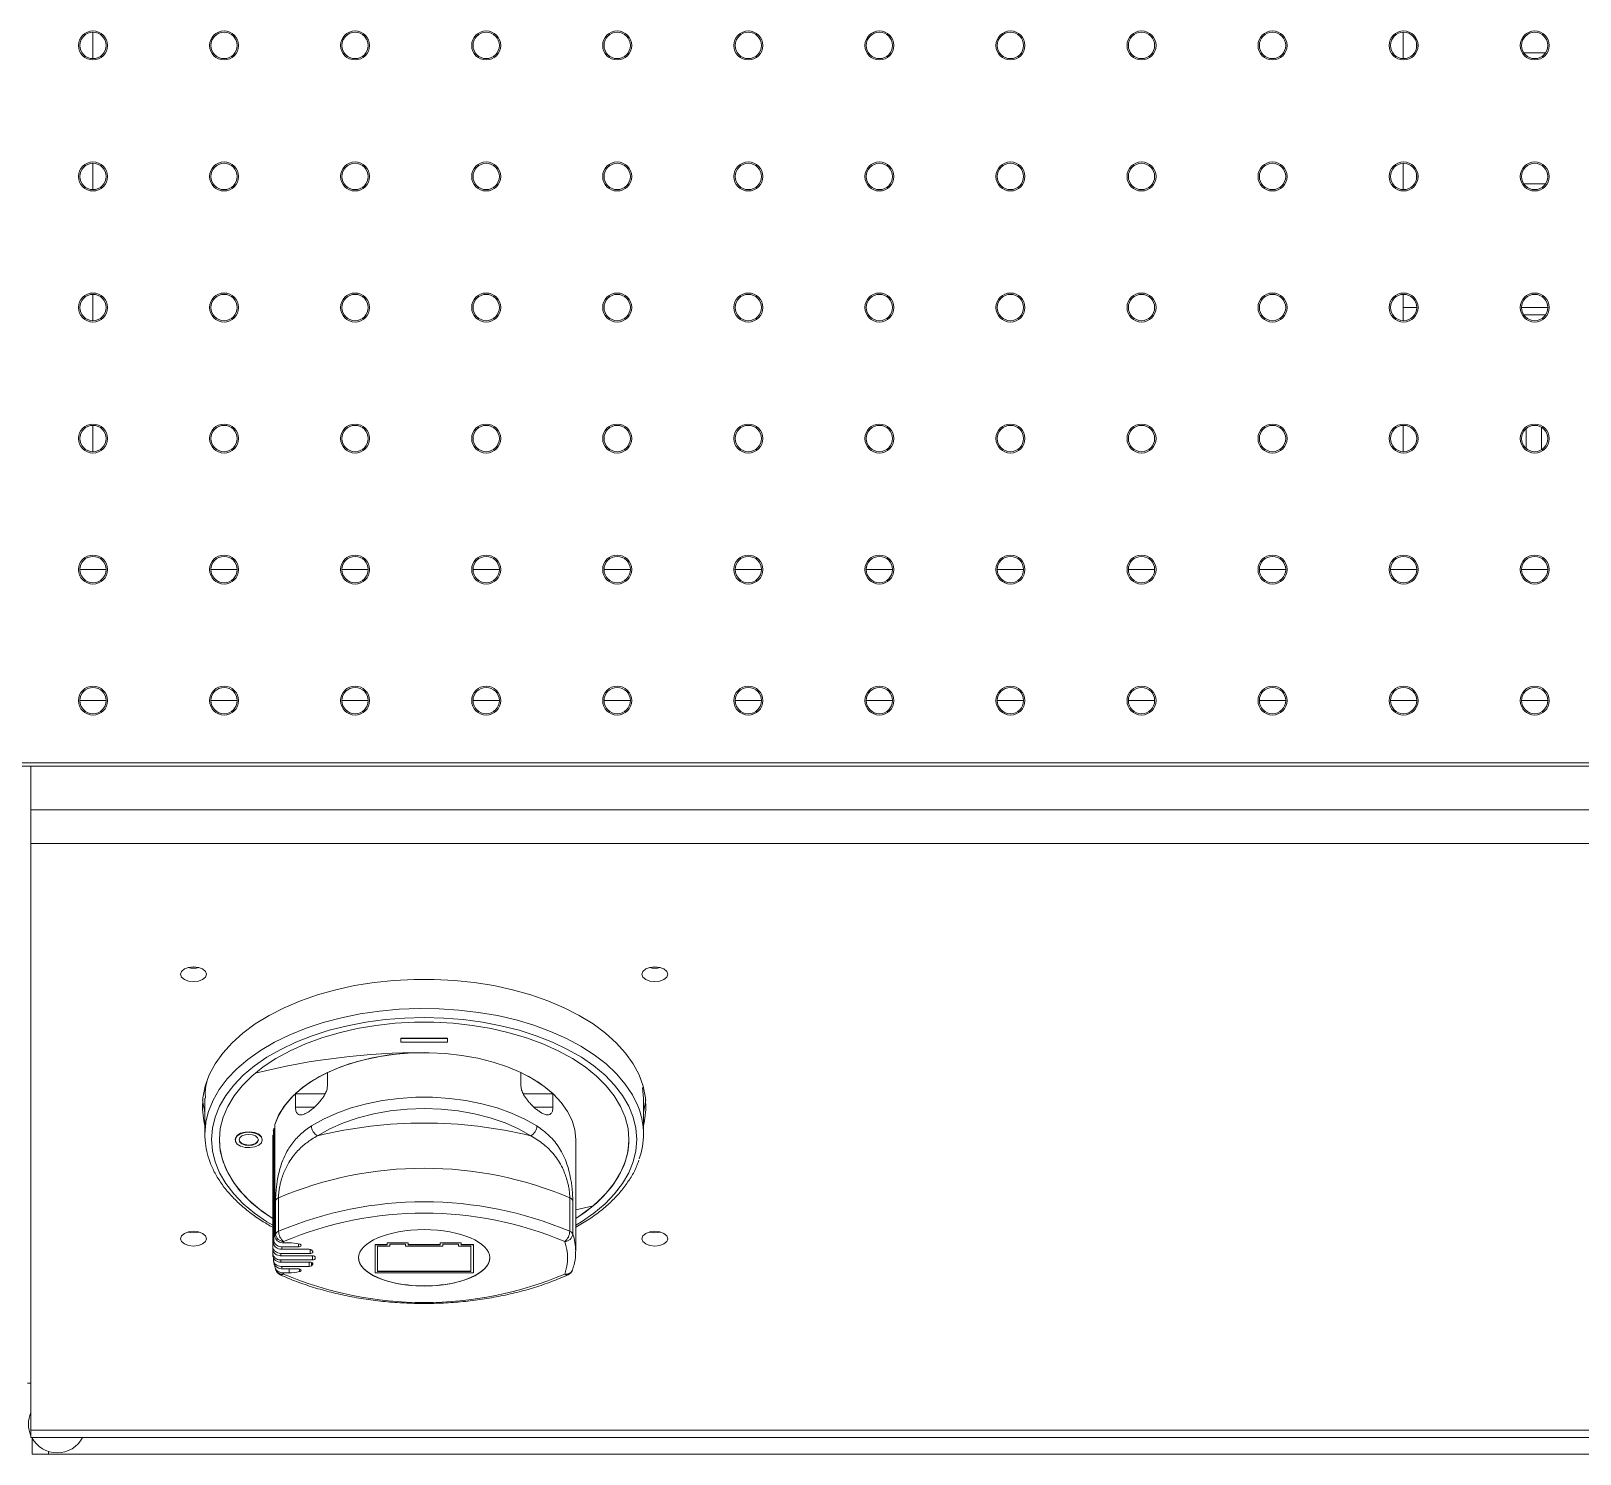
# Model space of a CAD drawing. Header units: millimetres. Extents: x -2048 to 999, y -438 to 438.
# Drawn here: x 363.3 to 663.5, y -438.1 to -162.3 of the extents above; entities that cross this region are included whole.
import ezdxf

# ---------------------------------------------------------------- set-up
doc = ezdxf.new("R2010")
doc.units = ezdxf.units.MM
doc.layers.add('LGV', color=4, linetype='Continuous')

msp = doc.modelspace()

# ---------------------------------------------------------------- linework, layer by layer
at = {"layer": 'LGV', "linetype": 'Continuous', "lineweight": 15}
for p, q in [((375.23, -162.55), (375.23, -167.65)), ((629.23, -167.65), (629.23, -162.55)), ((631.77, -165.67), (631.77, -164.53)), ((652.55, -166.5), (656.82, -166.5)), ((375.23, -187.95), (375.23, -193.05)), ((629.23, -193.05), (629.23, -187.95)), ((631.77, -191.07), (631.77, -189.93)), ((652.55, -191.9), (656.82, -191.9)), ((375.23, -213.35), (375.23, -218.45)), ((629.23, -218.45), (629.23, -213.35)), ((629.23, -215.9), (631.84, -215.9)), ((652.13, -215.9), (657.24, -215.9)), ((654.94, -213.36), (654.43, -213.36)), ((652.55, -217.3), (656.82, -217.3)), ((375.23, -238.75), (375.23, -243.85)), ((629.23, -243.85), (629.23, -238.75)), ((653.03, -239.35), (653.03, -243.25)), ((656.03, -243.47), (656.03, -239.13)), ((372.73, -266.7), (377.84, -266.7)), ((398.13, -266.7), (403.24, -266.7)), ((423.53, -266.7), (428.64, -266.7)), ((448.93, -266.7), (454.04, -266.7)), ((474.33, -266.7), (479.44, -266.7)), ((499.73, -266.7), (504.84, -266.7)), ((525.13, -266.7), (530.24, -266.7)), ((550.53, -266.7), (555.64, -266.7)), ((575.93, -266.7), (581.04, -266.7)), ((601.33, -266.7), (606.44, -266.7)), ((626.73, -266.7), (631.84, -266.7)), ((652.13, -266.7), (657.24, -266.7)), ((372.73, -292.1), (377.84, -292.1)), ((398.13, -292.1), (403.24, -292.1)), ((423.53, -292.1), (428.64, -292.1)), ((448.93, -292.1), (454.04, -292.1)), ((474.33, -292.1), (479.44, -292.1)), ((499.73, -292.1), (504.84, -292.1)), ((525.13, -292.1), (530.24, -292.1)), ((550.53, -292.1), (555.64, -292.1)), ((575.93, -292.1), (581.04, -292.1)), ((601.33, -292.1), (606.44, -292.1)), ((626.73, -292.1), (631.84, -292.1)), ((652.13, -292.1), (657.24, -292.1)), ((943.61, -304.17), (-269.24, -304.17)), ((-269.24, -304.8), (943.61, -304.8)), ((363.27, -313.28), (363.27, -304.8)), ((363.27, -313.28), (789.58, -313.28)), ((363.27, -319.78), (363.27, -313.28)), ((791.83, -319.78), (363.27, -319.78)), ((363.27, -319.78), (363.27, -433.51)), ((443.97, -357.54), (434.97, -357.54)), ((434.97, -357.62), (434.97, -357.54)), ((443.97, -357.62), (434.97, -357.62)), ((434.97, -357.62), (434.97, -358.34)), ((434.97, -358.34), (443.97, -358.34)), ((443.97, -357.62), (443.97, -357.54)), ((443.97, -358.34), (443.97, -357.62)), ((420.72, -364.22), (420.72, -366.82)), ((458.22, -366.82), (458.22, -364.22)), ((396.97, -369.17), (396.97, -376.14)), ((414.52, -370.9), (414.52, -368.3)), ((414.52, -368.3), (420.29, -368.3)), ((458.66, -368.3), (464.42, -368.3)), ((464.42, -368.3), (464.42, -370.9)), ((481.97, -369.21), (481.81, -367.07)), ((481.97, -376.14), (481.97, -369.21)), ((414.52, -370.9), (418.21, -370.9)), ((460.73, -370.9), (464.42, -370.9)), ((410.55, -375.07), (410.33, -375.07)), ((410.33, -375.07), (410.34, -375.07)), ((410.33, -375.07), (410.33, -375.07)), ((410.34, -396.71), (410.34, -375.07)), ((410.55, -374.27), (410.54, -374.27)), ((410.54, -374.27), (410.54, -374.27)), ((410.55, -374.27), (410.55, -395.91)), ((402.84, -377.18), (402.84, -377.26)), ((408.1, -377.26), (408.1, -377.18)), ((410.11, -376.78), (410.11, -398.42)), ((410.11, -376.78), (410.11, -376.78)), ((410.11, -376.78), (410.11, -376.78)), ((410.11, -377.58), (410.11, -377.58)), ((410.11, -377.58), (410.11, -377.58)), ((410.11, -377.58), (410.11, -377.58)), ((410.25, -376.33), (410.14, -376.33)), ((410.14, -397.96), (410.14, -376.33)), ((410.14, -376.33), (410.14, -376.33)), ((410.14, -376.33), (410.14, -376.33)), ((410.25, -375.52), (410.24, -375.52)), ((410.24, -375.52), (410.24, -375.52)), ((410.25, -375.52), (410.25, -397.16)), ((468.84, -398.82), (468.84, -377.18)), ((410.68, -395.51), (410.68, -389)), ((411.25, -388.47), (411.25, -394.97)), ((467.69, -394.97), (467.69, -388.47)), ((468.26, -389), (468.26, -395.51)), ((468.84, -390.84), (472.24, -390.02)), ((410.11, -399.22), (410.11, -398.42)), ((410.11, -399.26), (410.15, -399.83)), ((411.73, -399.26), (417.39, -399.26)), ((417.18, -398.46), (411.84, -398.46)), ((411.94, -398.01), (415.1, -398.01)), ((413.28, -397.21), (412.16, -397.21)), ((415.1, -398.01), (415.1, -397.4)), ((417.39, -399.26), (417.39, -398.49)), ((432.33, -397.55), (429.95, -397.55)), ((429.95, -397.57), (429.95, -397.55)), ((432.33, -397.57), (429.95, -397.57)), ((429.95, -397.57), (429.95, -403.03)), ((430.45, -397.86), (430.45, -402.74)), ((432.84, -397.86), (430.45, -397.86)), ((436.39, -397.19), (432.33, -397.19)), ((432.33, -397.21), (432.33, -397.19)), ((432.33, -397.21), (432.33, -397.57)), ((436.39, -397.21), (432.33, -397.21)), ((435.88, -397.5), (432.84, -397.5)), ((432.84, -397.5), (432.84, -397.86)), ((435.88, -397.86), (435.88, -397.5)), ((443.06, -397.86), (435.88, -397.86)), ((436.39, -397.21), (436.39, -397.19)), ((436.39, -397.57), (436.39, -397.21)), ((442.55, -397.55), (436.39, -397.55)), ((442.55, -397.57), (436.39, -397.57)), ((446.61, -397.19), (442.55, -397.19)), ((442.55, -397.21), (442.55, -397.19)), ((442.55, -397.21), (442.55, -397.57)), ((446.61, -397.21), (442.55, -397.21)), ((446.11, -397.5), (443.06, -397.5)), ((443.06, -397.5), (443.06, -397.86)), ((446.11, -397.86), (446.11, -397.5)), ((448.49, -397.86), (446.11, -397.86)), ((446.61, -397.21), (446.61, -397.19)), ((446.61, -397.57), (446.61, -397.21)), ((449, -397.55), (446.61, -397.55)), ((449, -397.57), (446.61, -397.57)), ((448.49, -402.74), (448.49, -397.86)), ((449, -397.57), (449, -397.55)), ((449, -403.03), (449, -397.57)), ((410.25, -400.48), (410.25, -400.13)), ((410.26, -400.65), (410.36, -401.16)), ((410.55, -401.73), (410.55, -401.56)), ((410.59, -402.04), (410.74, -402.48)), ((417.85, -399.72), (411.7, -399.72)), ((411.7, -400.52), (417.85, -400.52)), ((417.39, -400.98), (411.73, -400.98)), ((411.84, -401.78), (417.18, -401.78)), ((415.1, -402.23), (411.94, -402.23)), ((413.28, -402.23), (413.28, -403.03)), ((415.31, -402.79), (415.31, -402.26)), ((417.18, -401.78), (417.18, -400.98)), ((417.61, -401.01), (417.61, -401.64)), ((417.85, -400.52), (417.85, -399.72)), ((417.85, -401.39), (417.85, -401.14)), ((418.35, -400), (418.35, -400.24)), ((412.16, -403.03), (413.28, -403.03)), ((429.95, -403.03), (449, -403.03)), ((430.45, -402.72), (448.49, -402.72)), ((430.45, -402.74), (448.49, -402.74)), ((362.58, -424.43), (363.27, -424.43)), ((855.82, -433.51), (363.27, -433.51)), ((363.27, -434.95), (363.27, -433.51)), ((363.27, -434.95), (855.82, -434.95)), ((363.5, -438.15), (363.5, -435.06)), ((366.67, -438.15), (363.5, -438.15)), ((366.67, -437.66), (366.67, -438.15)), ((366.67, -438.15), (848.29, -438.15))]:
    msp.add_line(p, q, dxfattribs=at)
at = {"layer": 'LGV', "linetype": 'Continuous', "lineweight": 15, "flags": 128}
for points in [[(394.77, -346.57), (395.73, -346.46), (396.54, -346.15), (397.08, -345.68), (397.27, -345.13), (397.08, -344.59), (396.54, -344.12), (395.73, -343.81), (394.77, -343.7), (393.81, -343.81), (393, -344.12), (392.46, -344.59), (392.27, -345.13), (392.46, -345.68), (393, -346.15), (393.81, -346.46), (394.77, -346.57)], [(484.17, -346.57), (485.13, -346.46), (485.94, -346.15), (486.48, -345.68), (486.67, -345.13), (486.48, -344.59), (485.94, -344.12), (485.13, -343.81), (484.17, -343.7), (483.21, -343.81), (482.4, -344.12), (481.86, -344.59), (481.67, -345.13), (481.86, -345.68), (482.4, -346.15), (483.21, -346.46), (484.17, -346.57)], [(481.97, -374.52), (482.19, -373.58), (482.46, -371.34), (482.37, -369.09), (481.93, -366.86), (481.13, -364.66), (479.99, -362.51), (478.51, -360.44), (476.71, -358.44), (474.6, -356.55), (472.2, -354.78), (469.53, -353.14), (466.61, -351.64), (463.46, -350.31), (460.12, -349.14), (456.6, -348.15), (452.94, -347.35), (449.18, -346.75), (445.33, -346.34), (441.43, -346.14), (437.51, -346.14), (433.62, -346.34), (429.77, -346.75), (426, -347.35), (422.34, -348.15), (418.82, -349.14), (415.48, -350.31), (412.33, -351.64), (409.41, -353.14), (406.74, -354.78), (404.34, -356.55), (402.23, -358.44), (400.43, -360.44), (398.95, -362.51), (397.81, -364.66), (397.02, -366.86), (396.57, -369.09), (396.48, -371.34), (396.75, -373.58), (396.97, -374.52)], [(397.18, -373.73), (397.67, -371.73), (398.55, -369.57), (399.76, -367.46), (401.3, -365.42), (403.16, -363.48), (405.32, -361.64), (407.76, -359.91), (410.46, -358.33), (413.41, -356.89), (416.57, -355.61), (419.92, -354.5), (423.43, -353.57), (427.08, -352.83), (430.82, -352.28), (434.64, -351.92), (438.5, -351.77), (442.37, -351.82), (446.21, -352.08), (450, -352.53), (453.7, -353.17), (457.29, -354.01), (460.72, -355.03), (463.98, -356.23), (467.04, -357.59), (469.86, -359.1), (472.44, -360.76), (474.74, -362.54), (476.75, -364.44), (478.45, -366.43), (479.83, -368.51), (480.87, -370.64), (481.11, -371.27)], [(468.84, -393.78), (469.94, -393.12), (472.37, -391.44), (474.53, -389.63), (476.38, -387.72), (477.92, -385.73), (479.13, -383.66), (480, -381.53), (480.52, -379.37), (480.7, -377.18), (480.52, -375), (480, -372.84), (479.13, -370.71), (477.92, -368.64), (476.38, -366.64), (474.53, -364.73), (472.37, -362.93), (469.94, -361.25), (467.25, -359.71), (464.32, -358.31), (461.18, -357.08), (457.85, -356.01), (454.36, -355.13), (450.75, -354.44), (447.05, -353.94), (443.28, -353.64), (439.47, -353.54), (435.67, -353.64), (431.89, -353.94), (428.19, -354.44), (424.58, -355.13), (421.09, -356.01), (417.77, -357.08), (414.62, -358.31), (411.69, -359.71), (409, -361.25), (406.57, -362.93), (404.42, -364.73), (402.56, -366.64), (401.02, -368.64), (399.81, -370.71), (398.94, -372.84), (398.42, -375), (398.24, -377.18)], [(479.16, -377.18), (478.98, -375.02), (478.44, -372.88), (477.55, -370.77), (476.32, -368.72), (474.75, -366.75), (472.86, -364.88), (470.67, -363.11), (468.19, -361.47), (465.46, -359.98), (462.49, -358.64), (459.31, -357.47), (455.96, -356.48), (452.45, -355.67), (448.83, -355.06), (445.12, -354.65), (441.36, -354.45), (437.58, -354.45), (433.82, -354.65), (430.11, -355.06), (426.49, -355.67), (422.98, -356.48), (419.63, -357.47), (416.45, -358.64), (413.48, -359.98), (410.75, -361.47), (408.27, -363.11), (406.08, -364.88), (404.2, -366.75), (402.63, -368.72), (401.39, -370.77), (400.5, -372.88), (399.96, -375.02), (399.78, -377.18), (399.96, -379.35), (400.5, -381.49), (401.39, -383.6), (402.63, -385.64), (404.2, -387.61), (406.08, -389.49), (408.27, -391.26), (410.11, -392.5)], [(439.47, -360.34), (436.06, -360.45), (432.69, -360.79), (429.42, -361.35), (426.28, -362.13), (423.33, -363.11), (420.59, -364.28), (418.1, -365.63), (415.91, -367.13), (414.03, -368.77), (412.5, -370.52), (411.33, -372.36), (410.54, -374.27)], [(439.47, -360.34), (436.06, -360.45), (432.69, -360.79), (429.42, -361.35), (426.28, -362.13), (423.33, -363.11), (420.59, -364.28), (418.1, -365.63), (415.91, -367.13), (414.03, -368.77), (412.5, -370.52), (411.33, -372.36), (410.54, -374.27)], [(468.84, -377.18), (468.66, -375.33), (468.13, -373.51), (467.26, -371.73), (466.05, -370.01), (464.51, -368.38), (462.68, -366.86), (460.57, -365.46), (458.2, -364.21), (455.6, -363.11), (452.81, -362.18), (449.86, -361.43), (446.79, -360.87), (443.62, -360.51), (440.41, -360.35), (437.18, -360.39), (433.99, -360.63), (430.85, -361.08), (427.83, -361.72), (424.94, -362.54), (422.23, -363.55), (419.72, -364.71), (417.46, -366.03), (415.46, -367.48), (413.75, -369.05), (412.35, -370.72), (411.28, -372.47), (410.55, -374.27)], [(417.63, -374.56), (419.95, -373.23), (422.53, -372.06), (425.31, -371.06), (428.27, -370.24), (431.37, -369.63), (434.57, -369.21), (437.83, -369), (441.11, -369), (444.37, -369.21), (447.57, -369.63), (450.67, -370.24), (453.63, -371.06), (456.42, -372.06), (458.99, -373.23), (461.31, -374.56)], [(396.53, -369.47), (396.57, -369.86), (396.97, -371.92)], [(460.13, -376.47), (457.77, -375.13), (455.14, -373.96), (452.28, -372.98), (449.24, -372.2), (446.06, -371.64), (442.79, -371.3), (439.47, -371.18), (436.15, -371.3), (432.88, -371.64), (429.7, -372.2), (426.66, -372.98), (423.81, -373.96), (421.18, -375.13), (418.81, -376.47)], [(481.97, -371.92), (482.37, -369.86), (482.41, -369.47)], [(396.97, -376.14), (397.15, -373.93), (397.18, -373.73)], [(398.24, -377.18), (398.42, -379.37), (398.94, -381.53), (399.81, -383.66), (401.02, -385.73), (402.56, -387.72), (404.42, -389.63), (406.57, -391.44), (409, -393.12), (410.11, -393.79)], [(399.78, -377.18), (399.87, -378.71), (400.31, -380.86), (401.09, -382.98), (402.23, -385.05), (403.7, -387.04), (405.5, -388.95), (407.6, -390.75), (409.99, -392.42), (410.11, -392.5)], [(408.1, -377.18), (407.92, -376.64), (407.41, -376.17), (406.64, -375.83), (405.71, -375.68), (404.75, -375.73), (403.89, -375.98), (403.24, -376.39), (402.89, -376.91), (402.84, -377.18)], [(408.1, -377.26), (407.92, -376.72), (407.41, -376.25), (406.64, -375.92), (405.71, -375.76), (404.75, -375.81), (403.89, -376.06), (403.24, -376.47), (402.89, -376.99), (402.89, -377.54), (403.24, -378.06), (403.89, -378.47), (404.75, -378.71), (405.71, -378.76), (406.64, -378.61), (407.41, -378.28), (407.92, -377.81), (408.1, -377.26)], [(407.35, -377.26), (407.2, -376.85), (406.8, -376.5), (406.19, -376.27), (405.47, -376.19), (404.75, -376.27), (404.14, -376.5), (403.74, -376.85), (403.6, -377.26), (403.74, -377.68), (404.14, -378.02), (404.75, -378.26), (405.47, -378.34), (406.19, -378.26), (406.8, -378.02), (407.2, -377.68), (407.35, -377.26)], [(403.6, -377.22), (403.74, -377.59), (404.14, -377.94), (404.75, -378.18), (405.47, -378.26), (406.19, -378.18), (406.8, -377.94), (407.2, -377.59), (407.34, -377.22)], [(468.84, -392.5), (470.67, -391.26), (472.86, -389.49), (474.75, -387.61), (476.32, -385.64), (477.55, -383.6), (478.44, -381.49), (478.98, -379.35), (479.16, -377.18)], [(472.24, -390.02), (474.22, -388.18), (475.89, -386.23), (477.22, -384.2), (478.22, -382.11), (478.86, -379.98), (479.14, -377.82), (479.16, -377.18)], [(468.84, -392.49), (469.97, -391.75), (472.24, -390.02)], [(394.77, -397.85), (395.73, -397.74), (396.54, -397.43), (397.08, -396.96), (397.27, -396.41), (397.08, -395.86), (396.54, -395.4), (395.73, -395.09), (394.77, -394.98), (393.81, -395.09), (393, -395.4), (392.46, -395.86), (392.27, -396.41), (392.46, -396.96), (393, -397.43), (393.81, -397.74), (394.77, -397.85)], [(484.17, -397.85), (485.13, -397.74), (485.94, -397.43), (486.48, -396.96), (486.67, -396.41), (486.48, -395.86), (485.94, -395.4), (485.13, -395.09), (484.17, -394.98), (483.21, -395.09), (482.4, -395.4), (481.86, -395.86), (481.67, -396.41), (481.86, -396.96), (482.4, -397.43), (483.21, -397.74), (484.17, -397.85)], [(415.31, -397.45), (415.45, -397.5), (415.56, -397.58), (415.61, -397.68), (415.6, -397.78), (415.54, -397.87), (415.42, -397.94), (415.27, -397.99), (415.1, -398.01)], [(417.85, -398.85), (417.89, -398.91), (417.9, -398.99), (417.87, -399.06), (417.82, -399.13), (417.74, -399.18), (417.63, -399.23), (417.52, -399.25), (417.39, -399.26)], [(415.1, -402.23), (415.27, -402.25), (415.42, -402.3), (415.54, -402.37), (415.6, -402.46), (415.61, -402.56), (415.56, -402.66), (415.45, -402.74), (415.31, -402.79)], [(417.39, -400.98), (417.52, -400.99), (417.63, -401.01), (417.74, -401.06), (417.82, -401.11), (417.87, -401.18), (417.9, -401.25), (417.89, -401.33), (417.85, -401.39)], [(417.85, -399.72), (417.94, -399.72), (418.03, -399.74), (418.12, -399.77), (418.2, -399.8), (418.26, -399.84), (418.31, -399.89), (418.34, -399.94), (418.35, -400)], [(418.35, -400.24), (418.34, -400.3), (418.31, -400.35), (418.26, -400.4), (418.2, -400.44), (418.12, -400.47), (418.03, -400.5), (417.94, -400.52), (417.85, -400.52)]]:
    msp.add_lwpolyline(points, dxfattribs=at)
at = {"layer": 'LGV', "linetype": 'Continuous', "lineweight": 15}
for centre, radius in [((375.29, -165.1), 2.81), ((375.29, -165.1), 2.55), ((400.69, -165.1), 2.81), ((400.69, -165.1), 2.55), ((426.08, -165.1), 2.81), ((426.08, -165.1), 2.55), ((451.49, -165.1), 2.81), ((451.49, -165.1), 2.55), ((476.88, -165.1), 2.81), ((476.88, -165.1), 2.55), ((502.29, -165.1), 2.81), ((502.29, -165.1), 2.55), ((527.69, -165.1), 2.81), ((527.69, -165.1), 2.55), ((553.09, -165.1), 2.81), ((553.09, -165.1), 2.55), ((578.49, -165.1), 2.81), ((578.49, -165.1), 2.55), ((603.88, -165.1), 2.81), ((603.88, -165.1), 2.55), ((629.29, -165.1), 2.81), ((629.29, -165.1), 2.55), ((654.69, -165.1), 2.81), ((654.69, -165.1), 2.55), ((375.29, -190.5), 2.81), ((375.29, -190.5), 2.55), ((400.69, -190.5), 2.81), ((400.69, -190.5), 2.55), ((426.08, -190.5), 2.81), ((426.08, -190.5), 2.55), ((451.49, -190.5), 2.81), ((451.49, -190.5), 2.55), ((476.88, -190.5), 2.81), ((476.88, -190.5), 2.55), ((502.29, -190.5), 2.81), ((502.29, -190.5), 2.55), ((527.69, -190.5), 2.81), ((527.69, -190.5), 2.55), ((553.09, -190.5), 2.81), ((553.09, -190.5), 2.55), ((578.49, -190.5), 2.81), ((578.49, -190.5), 2.55), ((603.88, -190.5), 2.81), ((603.88, -190.5), 2.55), ((629.29, -190.5), 2.81), ((629.29, -190.5), 2.55), ((654.69, -190.5), 2.81), ((654.69, -190.5), 2.55), ((375.29, -215.9), 2.81), ((400.69, -215.9), 2.81), ((426.08, -215.9), 2.81), ((451.49, -215.9), 2.81), ((476.88, -215.9), 2.81), ((502.29, -215.9), 2.81), ((527.69, -215.9), 2.81), ((553.09, -215.9), 2.81), ((578.49, -215.9), 2.81), ((603.88, -215.9), 2.81), ((629.29, -215.9), 2.81), ((654.69, -215.9), 2.81), ((375.29, -215.9), 2.55), ((400.69, -215.9), 2.55), ((426.08, -215.9), 2.55), ((451.49, -215.9), 2.55), ((476.88, -215.9), 2.55), ((502.29, -215.9), 2.55), ((527.69, -215.9), 2.55), ((553.09, -215.9), 2.55), ((578.49, -215.9), 2.55), ((603.88, -215.9), 2.55), ((629.29, -215.9), 2.55), ((654.69, -215.9), 2.55), ((375.29, -241.3), 2.81), ((375.29, -241.3), 2.55), ((400.69, -241.3), 2.81), ((400.69, -241.3), 2.55), ((426.08, -241.3), 2.81), ((426.08, -241.3), 2.55), ((451.49, -241.3), 2.81), ((451.49, -241.3), 2.55), ((476.88, -241.3), 2.81), ((476.88, -241.3), 2.55), ((502.29, -241.3), 2.81), ((502.29, -241.3), 2.55), ((527.69, -241.3), 2.81), ((527.69, -241.3), 2.55), ((553.09, -241.3), 2.81), ((553.09, -241.3), 2.55), ((578.49, -241.3), 2.81), ((578.49, -241.3), 2.55), ((603.88, -241.3), 2.81), ((603.88, -241.3), 2.55), ((629.29, -241.3), 2.81), ((629.29, -241.3), 2.55), ((654.69, -241.3), 2.81), ((654.69, -241.3), 2.55), ((375.29, -266.7), 2.81), ((375.29, -266.7), 2.55), ((400.69, -266.7), 2.81), ((400.69, -266.7), 2.55), ((426.08, -266.7), 2.81), ((426.08, -266.7), 2.55), ((451.49, -266.7), 2.81), ((451.49, -266.7), 2.55), ((476.88, -266.7), 2.81), ((476.88, -266.7), 2.55), ((502.29, -266.7), 2.81), ((502.29, -266.7), 2.55), ((527.69, -266.7), 2.81), ((527.69, -266.7), 2.55), ((553.09, -266.7), 2.81), ((553.09, -266.7), 2.55), ((578.49, -266.7), 2.81), ((578.49, -266.7), 2.55), ((603.88, -266.7), 2.81), ((603.88, -266.7), 2.55), ((629.29, -266.7), 2.81), ((629.29, -266.7), 2.55), ((654.69, -266.7), 2.81), ((654.69, -266.7), 2.55), ((375.29, -292.1), 2.81), ((375.29, -292.1), 2.55), ((400.69, -292.1), 2.81), ((400.69, -292.1), 2.55), ((426.08, -292.1), 2.81), ((426.08, -292.1), 2.55), ((451.49, -292.1), 2.81), ((451.49, -292.1), 2.55), ((476.88, -292.1), 2.81), ((476.88, -292.1), 2.55), ((502.29, -292.1), 2.81), ((502.29, -292.1), 2.55), ((527.69, -292.1), 2.81), ((527.69, -292.1), 2.55), ((553.09, -292.1), 2.81), ((553.09, -292.1), 2.55), ((578.49, -292.1), 2.81), ((578.49, -292.1), 2.55), ((603.88, -292.1), 2.81), ((603.88, -292.1), 2.55), ((629.29, -292.1), 2.81), ((629.29, -292.1), 2.55), ((654.69, -292.1), 2.81), ((654.69, -292.1), 2.55)]:
    msp.add_circle(centre, radius, dxfattribs=at)
for centre, radius, start, end in [((394.77, -339.82), 4.15, 255.24, 284.76), ((484.17, -339.82), 4.15, 255.24, 284.76), ((439.09, -493.23), 132.89, 89.8345, 104.1067), ((431.13, -386.79), 24.86, 114.7501, 131.9227), ((447.81, -386.79), 24.86, 48.0773, 65.2499), ((467.61, -376.14), 14.35, 340.5465, 19.8495), ((420.13, -377.23), 10.04, 167.5679, 170.2171), ((420.13, -377.23), 10.04, 167.5679, 170.2171), ((420.13, -377.23), 10.04, 167.5674, 170.2166), ((419.95, -374.44), 2.33, 182.9142, 240.5604), ((439.47, -461.43), 87.44, 76.3313, 103.6687), ((458.99, -374.44), 2.33, 299.4396, 357.0858), ((419.81, -377.18), 9.7, 174.9296, 177.6236), ((419.81, -377.18), 9.7, 174.9294, 177.6235), ((419.81, -377.18), 9.7, 174.9296, 177.6236), ((439.47, -455.37), 72.61, 67.1287, 112.8713), ((411.6, -389.42), 1.02, 110.3871, 155.7672), ((439.47, -461.87), 72.61, 67.1287, 112.8713), ((467.34, -389.42), 1.02, 24.2328, 69.6129), ((439.47, -461.42), 69.96, 67.0864, 112.9136), ((394.77, -391.1), 4.15, 255.24, 284.76), ((420.77, -399.04), 10.69, 160.7125, 162.9708), ((411.6, -395.92), 1.02, 110.3871, 155.7672), ((412.33, -395.33), 1.66, 186.1389, 266.7637), ((413.97, -394.89), 2.72, 181.7148, 230.3304), ((464.97, -394.89), 2.72, 309.6696, 358.2852), ((466.61, -395.33), 1.66, 273.2363, 353.8611), ((467.34, -395.92), 1.02, 24.2328, 69.6129), ((458.83, -398.85), 10.01, 0.1502, 19.5023), ((484.17, -391.1), 4.15, 255.24, 284.76), ((419.81, -398.82), 9.7, 174.9294, 177.6235), ((420.13, -398.87), 10.04, 167.5674, 170.2166), ((420.87, -400.12), 9.18, 174.6403, 177.4876), ((421.22, -400.17), 9.53, 166.8684, 169.663), ((421.83, -400.34), 10.17, 160.7156, 162.0313), ((413.3, -405.62), 8.42, 76.2047, 90.1551), ((417.21, -399.11), 0.65, 51.6415, 92.6662), ((415.58, -400.77), 2.98, 40.397, 46.8565), ((457.9, -400.12), 9.35, 340.4102, 19.5898), ((420.87, -400.12), 9.18, 182.5124, 185.3597), ((421.22, -400.07), 9.53, 190.337, 193.1316), ((417.21, -401.13), 0.65, 267.3338, 308.3585), ((415.58, -399.47), 2.98, 313.1435, 319.603), ((416.68, -400.12), 1.67, 355.8385, 4.1615), ((412.23, -401.95), 1.59, 199.2827, 245.6344), ((411.98, -401.91), 1.37, 204.5922, 280.6661), ((411.78, -402.77), 0.661, 252.0346, 313.0171), ((421.83, -399.9), 10.17, 197.9687, 199.2844), ((439.47, -338.82), 69.96, 247.0864, 292.9136), ((413.3, -394.62), 8.42, 269.8449, 283.7953), ((466.99, -401.96), 1.33, 257.8784, 336.8662), ((467.16, -402.77), 0.661, 226.9829, 287.9655), ((466.71, -401.95), 1.59, 294.3656, 340.7173), ((368.35, -432.36), 5.56, 156.1045, 203.8955), ((368.35, -432.36), 5.56, 207.7935, 332.2065)]:
    msp.add_arc(centre, radius, start, end, dxfattribs=at)
msp.add_ellipse((439.47, -400.12), major_axis=(12.7, 0), ratio=0.430182, dxfattribs=at)
msp.add_ellipse((439.47, -400.1), major_axis=(12.7, 0), ratio=0.430182, start_param=3.141346, end_param=6.283185, dxfattribs=at)
for points, knots in [([(397.5, -365.55), (397.39, -365.88), (396.98, -367.18), (397.04, -368.33), (397.08, -369.17)], [0, 0, 0, 0, 0.261387, 1, 1, 1, 1]), ([(420.72, -366.82), (420.7, -367.08), (420.64, -367.61), (420.28, -368.37), (419.88, -369.02), (419.4, -369.66), (418.83, -370.32), (418.16, -370.96), (417.49, -371.52), (416.87, -371.95), (416.3, -372.24), (415.71, -372.44), (415.14, -372.42), (414.71, -372.01), (414.54, -371.43), (414.53, -371.01), (414.52, -370.9)], [0, 0, 0, 0, 0.069699, 0.138905, 0.191996, 0.246559, 0.321386, 0.398343, 0.474651, 0.552977, 0.617382, 0.683477, 0.788715, 0.878142, 0.967927, 1, 1, 1, 1]), ([(464.42, -370.9), (464.4, -371.17), (464.36, -371.71), (464.06, -372.22), (463.59, -372.46), (462.91, -372.38), (462.17, -372.01), (461.45, -371.52), (460.82, -371), (460.16, -370.36), (459.42, -369.53), (458.78, -368.61), (458.31, -367.63), (458.25, -367.08), (458.22, -366.82)], [0, 0, 0, 0, 0.0808502, 0.1615503, 0.2460356, 0.3421524, 0.4560016, 0.5240731, 0.5936087, 0.6726054, 0.7539322, 0.8546261, 0.929645, 1, 1, 1, 1]), ([(410.68, -389), (410.68, -388.73), (410.69, -388.16), (410.75, -387.21), (410.85, -386.22), (411.01, -385.1), (411.25, -383.85), (411.65, -382.33), (412.24, -380.72), (413.21, -378.85), (414.59, -377), (416.16, -375.54), (417.25, -374.81), (417.63, -374.56)], [0, 0, 0, 0, 0.050417, 0.102871, 0.153942, 0.206408, 0.279319, 0.354273, 0.463458, 0.575451, 0.741191, 0.91122, 1, 1, 1, 1]), ([(461.31, -374.56), (462.14, -375.15), (463.82, -376.35), (465.44, -378.39), (466.51, -380.31), (467.11, -381.79), (467.55, -383.27), (467.84, -384.58), (468.04, -385.79), (468.16, -386.81), (468.23, -387.75), (468.26, -388.47), (468.26, -388.86), (468.26, -389)], [0, 0, 0, 0, 0.200661, 0.40749, 0.507896, 0.609981, 0.687662, 0.767129, 0.822617, 0.879536, 0.926035, 0.973945, 1, 1, 1, 1]), ([(396.97, -376.14), (396.98, -376.54), (397.01, -377.66), (397.3, -379.49), (397.94, -381.62), (398.89, -383.7), (400.14, -385.73), (401.69, -387.68), (403.52, -389.55), (405.63, -391.32), (407.82, -392.88), (409.4, -393.78), (410.11, -394.19)], [0, 0, 0, 0, 0.057865, 0.163081, 0.268431, 0.37424, 0.480716, 0.587894, 0.695668, 0.803871, 0.912332, 1, 1, 1, 1]), ([(418.81, -376.47), (418.44, -376.68), (417.37, -377.29), (415.77, -378.51), (414.3, -380.05), (413.21, -381.63), (412.52, -382.96), (412.02, -384.23), (411.71, -385.26), (411.49, -386.2), (411.33, -387.15), (411.26, -387.93), (411.25, -388.37), (411.25, -388.47)], [0, 0, 0, 0, 0.092523, 0.264525, 0.439716, 0.550576, 0.663492, 0.735044, 0.808223, 0.856402, 0.905872, 0.979209, 1, 1, 1, 1]), ([(467.69, -388.47), (467.69, -388.36), (467.69, -388.04), (467.64, -387.46), (467.54, -386.7), (467.38, -385.86), (467.12, -384.86), (466.75, -383.78), (466.22, -382.55), (465.52, -381.31), (464.36, -379.72), (462.65, -377.99), (460.98, -376.98), (460.13, -376.47)], [0, 0, 0, 0, 0.023743, 0.066358, 0.110638, 0.16319, 0.217391, 0.293881, 0.372306, 0.474228, 0.577807, 0.785951, 1, 1, 1, 1]), ([(468.84, -394.17), (469.29, -393.92), (470.65, -393.19), (472.65, -391.81), (474.85, -390.07), (476.77, -388.21), (478.42, -386.25), (479.75, -384.21), (480.64, -382.52), (480.97, -381.5), (481.06, -381.19)], [0, 0, 0, 0, 0.073303, 0.218128, 0.362997, 0.50778, 0.652302, 0.796326, 0.939591, 1, 1, 1, 1]), ([(412.16, -397.21), (412.1, -397.2), (411.86, -397.2), (411.44, -397.1), (410.98, -396.83), (410.71, -396.51), (410.57, -396.19), (410.55, -396), (410.55, -395.91)], [0, 0, 0, 0, 0.070694, 0.290837, 0.509863, 0.725975, 0.860344, 1, 1, 1, 1]), ([(411.7, -399.72), (411.59, -399.71), (411.3, -399.7), (410.86, -399.55), (410.45, -399.26), (410.22, -398.93), (410.12, -398.63), (410.11, -398.48), (410.11, -398.42)], [0, 0, 0, 0, 0.130875, 0.345509, 0.560112, 0.774656, 0.908913, 1, 1, 1, 1]), ([(410.11, -399.22), (410.11, -399.28), (410.13, -399.49), (410.27, -399.83), (410.59, -400.19), (411.05, -400.43), (411.44, -400.52), (411.66, -400.52), (411.7, -400.52)], [0, 0, 0, 0, 0.091137, 0.305724, 0.52031, 0.734932, 0.949615, 1, 1, 1, 1]), ([(410.14, -397.96), (410.14, -398.03), (410.16, -398.23), (410.29, -398.58), (410.62, -398.93), (411.07, -399.17), (411.47, -399.26), (411.69, -399.26), (411.73, -399.26)], [0, 0, 0, 0, 0.090852, 0.305211, 0.519565, 0.734078, 0.948874, 1, 1, 1, 1]), ([(411.84, -398.46), (411.73, -398.46), (411.44, -398.44), (410.99, -398.29), (410.58, -398), (410.34, -397.66), (410.26, -397.37), (410.25, -397.22), (410.25, -397.16)], [0, 0, 0, 0, 0.1349543, 0.3512384, 0.5669713, 0.7816994, 0.915633, 1, 1, 1, 1]), ([(410.34, -396.71), (410.34, -396.73), (410.34, -396.83), (410.38, -397.09), (410.58, -397.44), (410.95, -397.76), (411.42, -397.97), (411.77, -398), (411.94, -398.01)], [0, 0, 0, 0, 0.027811, 0.158985, 0.372247, 0.585466, 0.799797, 1, 1, 1, 1]), ([(468.21, -402.48), (468.31, -402.14), (468.61, -401.2), (468.84, -400), (468.81, -399.14), (468.8, -398.9)], [0, 0, 0, 0, 0.289295, 0.804318, 1, 1, 1, 1]), ([(411.73, -400.98), (411.62, -400.97), (411.34, -400.96), (410.89, -400.81), (410.48, -400.52), (410.25, -400.18), (410.16, -399.92), (410.15, -399.8), (410.15, -399.77)], [0, 0, 0, 0, 0.136887, 0.362311, 0.587585, 0.812582, 0.953291, 1, 1, 1, 1]), ([(410.25, -400.48), (410.25, -400.53), (410.26, -400.74), (410.39, -401.08), (410.71, -401.43), (411.16, -401.68), (411.56, -401.77), (411.79, -401.78), (411.84, -401.78)], [0, 0, 0, 0, 0.0844066, 0.2979396, 0.5114508, 0.7255512, 0.9407071, 1, 1, 1, 1]), ([(411.94, -402.23), (411.89, -402.23), (411.66, -402.23), (411.26, -402.14), (410.8, -401.89), (410.52, -401.57), (410.39, -401.31), (410.37, -401.19), (410.37, -401.16)], [0, 0, 0, 0, 0.063863, 0.308971, 0.553519, 0.796425, 0.948184, 1, 1, 1, 1]), ([(410.55, -401.73), (410.55, -401.74), (410.55, -401.84), (410.58, -402.08), (410.76, -402.43), (411.12, -402.76), (411.6, -402.98), (411.97, -403.03), (412.15, -403.03), (412.16, -403.03)], [0, 0, 0, 0, 0.011317, 0.139783, 0.35161, 0.56336, 0.777153, 0.99424, 1, 1, 1, 1]), ([(411.58, -403.4), (412.11, -403.64), (413.66, -404.32), (416.36, -405.33), (419.72, -406.37), (423.21, -407.25), (426.81, -407.95), (430.5, -408.48), (434.25, -408.82), (438.03, -408.98), (441.83, -408.96), (445.61, -408.76), (449.34, -408.37), (453.01, -407.8), (456.59, -407.05), (460.05, -406.14), (463.37, -405.05), (465.78, -404.11), (467.07, -403.53), (467.36, -403.4)], [0, 0, 0, 0, 0.03342, 0.096757, 0.160061, 0.223322, 0.286547, 0.349741, 0.412912, 0.47607, 0.539222, 0.602379, 0.665546, 0.728732, 0.791949, 0.855204, 0.918506, 0.981862, 1, 1, 1, 1])]:
    msp.add_open_spline(points, degree=3, knots=knots, dxfattribs=at)

doc.saveas('drawing.dxf')
